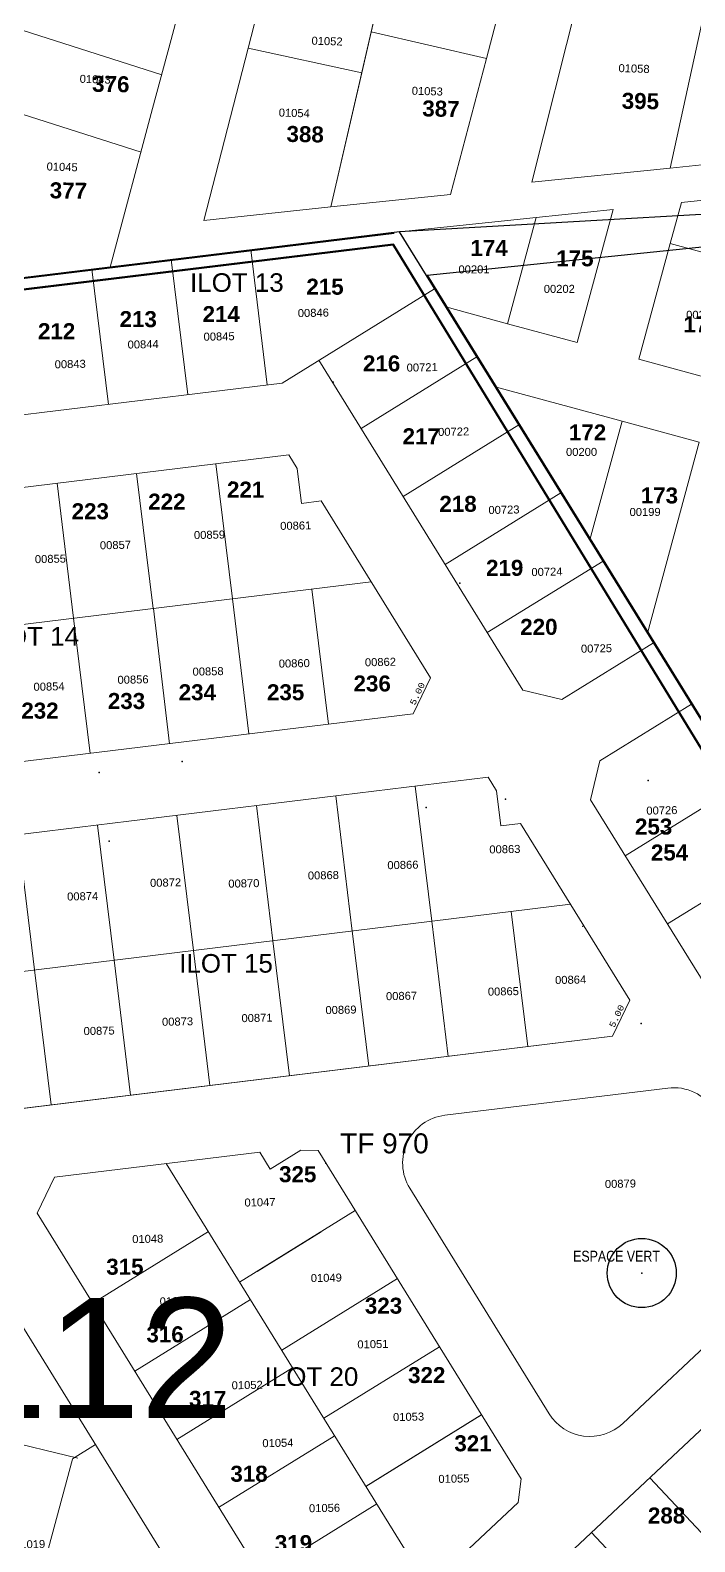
# Model space of a CAD drawing. Header units: metres. Extents: x 251686 to 255059, y 1627526 to 1631912.
# Drawn here: x 253882.9 to 253965.9, y 1630799.4 to 1630988.2 of the extents above; entities that cross this region are included whole.
import ezdxf
from ezdxf.enums import TextEntityAlignment as Align

# ---------------------------------------------------------------- set-up
doc = ezdxf.new("R2010")
doc.units = ezdxf.units.M
doc.header["$MEASUREMENT"] = 0
for name, color, linetype in [('A_revoir_niveau_0', 7, 'Continuous'), ('limites_parcelles', 7, 'Continuous'), ('limites_sections', 7, 'Continuous'), ('limites_tf', 7, 'Continuous'), ('numero_lot', 7, 'Continuous'), ('numero_parcelle', 7, 'Continuous'), ('toponymie', 7, 'Continuous')]:
    doc.layers.add(name, color=color, linetype=linetype)
for name, color, linetype, lineweight in [('ASSIETTE IMMAT', 7, 'Continuous', 0), ('LimiteTF', 4, 'Continuous', 13), ('Numero_TF', 7, 'Continuous', 0), ('TopoAlt', 3, 'Continuous', 0), ('TopoMat', 4, 'Continuous', 0), ('Voirie', 252, 'Continuous', 0)]:
    doc.layers.add(name, color=color, linetype=linetype, lineweight=lineweight)
doc.styles.add('Arial Narrow2', font='ARIALN.TTF', dxfattribs={"height": 1.352178})
doc.styles.add('Arial9', font='arial.ttf', dxfattribs={"height": 2.319387})
doc.styles.add('Courier New', font='cour.ttf', dxfattribs={"height": 0.751819})
doc.styles.get("Standard").update_dxf_attribs({"font": 'txt.shx'})
doc.styles.add('Style-Arial', font='arial.ttf')
doc.styles.add('style1', font='')
doc.styles.get('style1').set_extended_font_data('Times New Roman', bold=True)

# ---------------------------------------------------------------- blocks, each defined once
blk = doc.blocks.new('TCPOINT_108_2')
at = {"color": 0, "linetype": 'ByBlock', "lineweight": -2}
blk.add_point((0, 0), dxfattribs=at)
blk.add_attdef('MAT', (0.00254, 0.00254), '', height=0.01524, dxfattribs=at)
blk.add_attdef('ALT', text='', height=0.00762, dxfattribs=at).set_placement((0.00254, -0.00254), align=Align.TOP_LEFT)
blk = doc.blocks.new('TCPOINT_108')
at = {"color": 0}
blk.add_point((0, 0), dxfattribs=at)
at = {"layer": 'TopoAlt'}
blk.add_attdef('ALT', text='', height=0.00762, dxfattribs=at).set_placement((0.00254, -0.00254), align=Align.TOP_LEFT)
at = {"layer": 'TopoMat'}
blk.add_attdef('MAT', (0.00254, 0.00254), '', height=0.01524, dxfattribs=at)
blk = doc.blocks.new('*U83')
at = {"layer": 'LimiteTF', "color": 5, "linetype": 'Continuous', "lineweight": 30}
for p, q in [((-172.680006, 62.459996, 0.00005), (69.929994, 87.669996, 0.00005)), ((-68.200006, -106.530004, 0.00005), (-172.680006, 62.459996, 0.00005)), ((-172.680006, 62.459996, 0.00005), (-68.160006, -106.530004, 0.00005))]:
    blk.add_line(p, q, dxfattribs=at)
blk = doc.blocks.new('*U84')
at = {"layer": 'LimiteTF', "color": 5, "linetype": 'Continuous', "lineweight": 30}
blk.add_line((-148.374134, 116.874969), (126.745866, 150.504969), dxfattribs=at)

msp = doc.modelspace()

# ---------------------------------------------------------------- linework, layer by layer
at = {"layer": 'A_revoir_niveau_0', "color": 2, "lineweight": 30}
msp.add_circle((253959.297223, 1630832.981928, 5.902683), 4.316587, dxfattribs=at)
at = {"layer": 'ASSIETTE IMMAT', "color": 2, "linetype": 'Continuous', "lineweight": 30, "elevation": 0.000046, "flags": 128}
msp.add_lwpolyline([(254089.056999, 1630989.119047), (254053.768104, 1630970.237518), (253929.007157, 1630963.077484), (253662.217025, 1630930.4745), (253668.924592, 1630987.703548), (253758.102687, 1631011.359836), (253787.058794, 1631102.338464), (253886.298691, 1631104.643742), (253995.611394, 1631247.197095), (254072.178378, 1631231.497107), (254102.713941, 1631309.866788)], dxfattribs=at)
at = {"layer": 'limites_parcelles', "color": 7, "lineweight": 0, "ltscale": 39.37}
for p, q in [((253903.151069, 1630997.083295), (253900.475285, 1630987.080879)), ((253945.543368, 1630969.277164), (253951.910071, 1630994.542177)), ((253869.591074, 1630992.137945), (253899.298612, 1630982.682303)), ((253962.841841, 1630971.023206), (253967.18481, 1630990.814361)), ((253900.475285, 1630987.080879), (253898.168074, 1630978.456287)), ((253867.22829, 1630982.395691), (253896.711481, 1630973.011456)), ((253898.168074, 1630978.456287), (253892.872298, 1630958.660367)), ((253962.841841, 1630971.023206), (253945.543368, 1630969.277164)), ((253978.054637, 1630972.558729), (253962.841841, 1630971.023206))]:
    msp.add_line(p, q, dxfattribs=at)
at = {"layer": 'limites_parcelles', "color": 7, "linetype": 'Continuous', "lineweight": 0}
for p, q in [((253818.095358, 1630949.519649), (253929.007157, 1630963.077484)), ((253900.49427, 1630959.592059), (253902.557253, 1630942.715593)), ((253910.421506, 1630960.805578), (253912.484489, 1630943.929113)), ((253890.567035, 1630958.378539), (253892.630018, 1630941.502074)), ((253933.414646, 1630955.951378), (253914.34414, 1630944.156556)), ((253918.954842, 1630947.008205), (253944.45108, 1630905.785781)), ((253924.215644, 1630938.50252), (253938.675387, 1630947.445633)), ((253914.344018, 1630944.156434), (253824.167075, 1630933.133368)), ((253929.476446, 1630929.996836), (253943.936127, 1630938.939949)), ((253836.066402, 1630925.520121), (253915.171811, 1630935.18982)), ((253915.17175, 1630935.189942), (253916.22302, 1630933.49016)), ((253906.075299, 1630934.077631), (253908.138282, 1630917.201104)), ((253916.22302, 1630933.49016), (253916.755164, 1630929.136939)), ((253886.220828, 1630931.650653), (253888.283811, 1630914.774127)), ((253896.148064, 1630932.864172), (253898.211047, 1630915.987646)), ((253916.755125, 1630929.136934), (253919.236979, 1630929.440314)), ((253932.903784, 1630907.343335), (253919.236979, 1630929.440314)), ((253934.737248, 1630921.491152), (253949.196868, 1630930.434203)), ((253939.99805, 1630912.985406), (253954.457609, 1630921.928458)), ((253841.311089, 1630909.032556), (253925.494662, 1630919.322993)), ((253918.064908, 1630918.418836), (253920.127891, 1630901.542553)), ((253898.293671, 1630915.997997), (253900.262939, 1630899.110159)), ((253908.137672, 1630917.205316), (253910.200655, 1630900.329034)), ((253888.283201, 1630914.778216), (253890.346184, 1630897.901934)), ((253960.770718, 1630911.72171), (253949.318281, 1630904.638493)), ((253930.739348, 1630902.835489), (253932.903784, 1630907.343396)), ((253944.45108, 1630905.785781), (253949.318281, 1630904.638493)), ((253851.463692, 1630893.145097), (253930.739287, 1630902.835489)), ((253965.50558, 1630904.066527), (253954.052777, 1630896.983188)), ((253952.905488, 1630892.115986), (253954.052777, 1630896.983188)), ((253860.979259, 1630885.240251), (253940.084668, 1630894.90995)), ((253930.988156, 1630893.79776), (253933.051139, 1630876.921234)), ((253940.084607, 1630894.910072), (253941.135877, 1630893.21029)), ((253957.245407, 1630885.098816), (253971.704906, 1630894.043028)), ((253911.133685, 1630891.370783), (253913.196668, 1630874.494256)), ((253921.060921, 1630892.584302), (253923.123904, 1630875.707776)), ((253941.135877, 1630893.21029), (253941.667982, 1630888.857064)), ((253952.90555, 1630892.115986), (254005.700662, 1630806.755702)), ((253901.20645, 1630890.157324), (253903.269433, 1630873.280798)), ((253881.351979, 1630887.730347), (253883.414962, 1630870.85382)), ((253891.279214, 1630888.943866), (253893.342197, 1630872.06734)), ((253941.667982, 1630888.857064), (253944.149836, 1630889.160444)), ((253957.81664, 1630867.063464), (253944.149836, 1630889.160444)), ((253962.506209, 1630876.593071), (253976.965708, 1630885.537283)), ((253866.223946, 1630868.752686), (253950.407519, 1630879.043123)), ((253933.050529, 1630876.925446), (253935.113512, 1630860.049164)), ((253942.977765, 1630878.138965), (253945.040748, 1630861.262683)), ((253851.751028, 1630875.05195), (253902.727439, 1630792.632304)), ((253913.196058, 1630874.498346), (253915.259041, 1630857.622064)), ((253923.123293, 1630875.711927), (253925.186276, 1630858.835644)), ((253903.268822, 1630873.284827), (253905.331805, 1630856.408545)), ((253883.414778, 1630870.854797), (253885.477761, 1630853.978515)), ((253893.341587, 1630872.071307), (253895.40457, 1630855.195025)), ((253955.652327, 1630862.556229), (253957.816702, 1630867.064136)), ((253876.376549, 1630852.865227), (253955.652144, 1630862.555618)), ((253879.019922, 1630853.188506), (253955.652327, 1630862.556229)), ((253962.559316, 1630856.094238), (253934.680417, 1630852.686617)), ((253885.892238, 1630844.960259), (253911.543279, 1630848.095387)), ((253911.543218, 1630848.095448), (253912.857762, 1630845.968615)), ((253912.857762, 1630845.968615), (253916.691974, 1630848.340196)), ((253916.701224, 1630848.344135), (253918.869993, 1630848.278697)), ((253918.869993, 1630848.278697), (253944.229313, 1630807.277064)), ((253899.873959, 1630846.669136), (253932.598511, 1630793.759447)), ((253885.892238, 1630844.960259), (253883.727803, 1630840.452291)), ((253930.305033, 1630843.573807), (253947.72337, 1630815.411184)), ((253883.727803, 1630840.452291), (253917.871037, 1630785.248879)), ((253909.033528, 1630831.84137), (253923.493331, 1630840.784666)), ((253905.135616, 1630838.161926), (253890.678925, 1630829.213502)), ((253911.231292, 1630833.154449), (253919.231058, 1630838.147764)), ((253914.294268, 1630823.335685), (253928.754133, 1630832.278981)), ((253956.93281, 1630814.19156), (253975.907907, 1630831.99544)), ((253895.935576, 1630820.714349), (253910.395441, 1630829.657645)), ((253919.555009, 1630814.82994), (253934.014874, 1630823.773236)), ((253978.771031, 1630824.739046), (253921.074839, 1630770.604301)), ((253915.657269, 1630821.150374), (253901.200869, 1630812.201515)), ((253869.151785, 1630814.594729), (253888.815851, 1630809.855851)), ((253924.813003, 1630806.328529), (253939.275676, 1630815.267491)), ((253939.331652, 1630815.302285), (253924.871604, 1630806.358745)), ((253906.401082, 1630803.668187), (253920.86113, 1630812.611605)), ((253888.130351, 1630809.751471), (253891.008797, 1630811.568454)), ((253888.161544, 1630809.742803), (253882.918993, 1630790.375449)), ((253943.835408, 1630804.302782), (253944.229313, 1630807.277125)), ((253960.304294, 1630807.412272), (253971.937721, 1630795.013437)), ((253911.717859, 1630795.197174), (253926.177724, 1630804.14047)), ((253932.598572, 1630793.759447), (253943.835408, 1630804.302782)), ((253953.010908, 1630800.569073), (253964.644335, 1630788.170238))]:
    msp.add_line(p, q, dxfattribs=at)
at = {"layer": 'limites_parcelles', "color": 7, "linetype": 'Continuous', "lineweight": 0, "ltscale": 10, "flags": 128}
for points in [[(253964.248678, 1630966.739488), (253962.855823, 1630961.605995), (253972.506971, 1630958.987726), (253982.15812, 1630956.369457), (253985.573008, 1630968.955333), (253964.248678, 1630966.739488)], [(253946.122998, 1630964.856019), (253942.521394, 1630951.581986), (253942.520981, 1630951.580462), (253951.207014, 1630949.22402), (253955.718946, 1630965.853149), (253946.122998, 1630964.856019)], [(253929.007157, 1630963.077484), (253934.825446, 1630953.666758), (253934.827058, 1630953.667754), (253942.520981, 1630951.580462), (253942.521394, 1630951.581986), (253946.122998, 1630964.856019), (253929.007157, 1630963.077484)]]:
    msp.add_lwpolyline(points, close=True, dxfattribs=at)
at = {"layer": 'limites_parcelles', "color": 7, "linetype": 'Continuous', "lineweight": 0, "extrusion": (0, 0, -1)}
for centre, start, end in [((-253963.287367, 1630850.137921), 83.031375, 148.263308), ((-253935.408468, 1630846.730239), 328.263464, 83.031351)]:
    msp.add_arc(centre, 6.000695, start, end, dxfattribs=at)
at = {"layer": 'limites_parcelles', "color": 7, "linetype": 'Continuous', "lineweight": 0}
msp.add_arc((253952.826866, 1630818.567616), 6.000695, 211.736511, 313.176056, dxfattribs=at)
at = {"layer": 'limites_parcelles', "color": 7, "lineweight": 0, "ltscale": 39.37}
for points in [[(253939.876072, 1630984.7301), (253925.495473, 1630988.029179), (253928.396341, 1631000.6121), (253943.285285, 1630997.646504)], [(253926.198768, 1630991.079748), (253924.316559, 1630982.915326), (253910.093772, 1630986.000933), (253912.310231, 1630994.642765)], [(253939.876072, 1630984.7301), (253935.39242, 1630967.74297), (253920.455319, 1630966.166682), (253925.495473, 1630988.029179)], [(253924.316559, 1630982.915326), (253920.455319, 1630966.166682), (253904.576843, 1630964.491004), (253910.093772, 1630986.000933)]]:
    msp.add_3dface(points, dxfattribs=at)
at = {"layer": 'limites_parcelles', "color": 7, "linetype": 'Continuous', "lineweight": 0, "ltscale": 10}
for points in [[(253958.928197, 1630947.130377), (253968.579257, 1630944.511784), (253972.506971, 1630958.987726), (253962.855823, 1630961.605995)], [(253940.987587, 1630943.707289), (253940.98427, 1630943.705238), (253952.809364, 1630924.578872), (253956.833058, 1630939.408556)], [(253952.809364, 1630924.578872), (253960.010616, 1630912.931289), (253966.484207, 1630936.790287), (253956.833058, 1630939.408556)]]:
    msp.add_3dface(points, dxfattribs=at)
at = {"layer": 'limites_sections', "color": 112, "linetype": 'Continuous', "lineweight": 40, "flags": 128}
for points in [[(253674.590697, 1631377.408104), (253696.537777, 1631631.552986), (253757.0504, 1631605.0124), (254274.3391, 1631378.1314), (254391.230087, 1631349.844634), (254373.700701, 1631270.312536), (254242.098307, 1630809.467069), (253976.914647, 1630881.792805), (253928.216166, 1630961.492497), (253736.80282, 1630938.191521), (253609.69659, 1630931.397239), (253609.133378, 1630987.020807), (253623.83294, 1631051.575567), (253646.244957, 1631234.319701), (253674.590697, 1631377.408104)], [(254450.84006, 1630759.175246), (254395.3871, 1630569.1026), (254353.2541, 1630409.5098), (254348.492261, 1630392.388149), (254237.72828, 1630442.844843), (254040.038076, 1630496.898217), (253942.172035, 1630521.14592), (253859.148201, 1630539.484772), (253853.186893, 1630453.726815), (253808.243015, 1630442.914881), (253793.178897, 1630438.29059), (253774.754402, 1630423.155021), (253711.134092, 1630399.982213), (253678.015836, 1630518.052824), (253627.848348, 1630688.389303), (253621.624412, 1630712.828844), (253610.975151, 1630786.918169), (253609.69659, 1630931.397239), (253737.566314, 1630938.284849), (253928.216166, 1630961.492497), (253976.914647, 1630881.792805), (254242.098307, 1630809.467069), (254450.84006, 1630759.175246)]]:
    msp.add_lwpolyline(points, close=True, dxfattribs=at)
at = {"layer": 'limites_tf', "color": 5, "linetype": 'Continuous', "lineweight": 30}
for p, q in [((254033.539456, 1630794.067832), (253929.007157, 1630963.077484)), ((254036.939216, 1630788.651819), (253932.459216, 1630957.641819)), ((253932.459216, 1630957.641819), (254036.979216, 1630788.651819))]:
    msp.add_line(p, q, dxfattribs=at)
at = {"layer": 'voirie', "color": 7, "linetype": 'Continuous', "lineweight": 80}
msp.add_open_spline([(253618.558244, 1630811.932652), (253615.639965, 1630812.823285), (253612.721686, 1630813.713918), (253609.803407, 1630814.60455), (253607.051619, 1630815.444371), (253604.28836, 1630818.63114), (253604.597998, 1630821.489492), (253608.879476, 1630861.012923), (253613.679035, 1630900.534004), (253618.076199, 1630940.073487), (253623.136282, 1630985.573973), (253628.268606, 1631030.976074), (253633.223772, 1631076.576022), (253634.317535, 1631086.641381), (253634.390859, 1631096.772138), (253634.417469, 1631106.867911), (253634.441295, 1631115.907208), (253633.982819, 1631124.943612), (253633.083457, 1631133.978144), (253632.018726, 1631144.673885), (253630.477717, 1631155.231028), (253628.292656, 1631165.75292), (253626.554852, 1631174.121101), (253624.462729, 1631182.356365), (253622.245744, 1631190.583704), (253615.784295, 1631214.56245), (253606.592977, 1631237.586064), (253600.20021, 1631261.731338), (253597.027588, 1631273.714228), (253595.436991, 1631285.931137), (253594.149848, 1631298.19839), (253593.061889, 1631308.567295), (253593.037429, 1631319.04618), (253593.55566, 1631329.437908), (253594.188212, 1631342.122032), (253596.8899, 1631354.525442), (253600.110726, 1631367.008141), (253602.257842, 1631375.329548), (253604.954448, 1631382.588503), (253611.011083, 1631389.976855), (253613.642329, 1631393.186654), (253616.792364, 1631396.786055), (253620.285227, 1631395.975768), (253624.378482, 1631395.0262), (253628.459689, 1631393.20247), (253632.606743, 1631392.010686), (253636.54384, 1631390.87924), (253640.468697, 1631389.654666), (253644.453802, 1631388.746699), (253649.761946, 1631387.537291), (253655.405416, 1631388.431876), (253660.812723, 1631389.297499), (253665.215455, 1631390.002306), (253669.489528, 1631390.982027), (253673.644372, 1631392.898265), (253678.238138, 1631395.016937), (253682.490995, 1631397.435796), (253686.073026, 1631400.813738), (253690.223101, 1631404.727358), (253694.323273, 1631408.653403), (253698.389043, 1631412.636025), (253711.293324, 1631425.2764), (253724.093398, 1631438.011808), (253737.033453, 1631450.616925), (253740.955361, 1631454.437318), (253745.028885, 1631458.085565), (253749.109963, 1631461.745752), (253753.835806, 1631465.984208), (253758.828345, 1631469.83763), (253764.00603, 1631473.567288), (253774.841242, 1631481.37225), (253786.412482, 1631487.56758), (253798.462042, 1631493.48), (253808.963888, 1631498.632994), (253819.557771, 1631502.666107), (253830.925024, 1631505.693489), (253838.266496, 1631507.648705), (253845.655041, 1631508.615547), (253853.090516, 1631508.931646), (253861.206892, 1631509.276692), (253869.398631, 1631508.891861), (253877.514405, 1631507.757047), (253885.439796, 1631506.648854), (253893.544762, 1631505.622911), (253900.743999, 1631502.228111), (253936.629224, 1631485.306432), (253972.51445, 1631468.384754), (254008.399675, 1631451.463076)], degree=3, knots=[0, 0, 0, 0, 0.0087382484, 0.0087382484, 0.0087382484, 0.0169779686, 0.0169779686, 0.0169779686, 0.1309114656, 0.1309114656, 0.1309114656, 0.2620216633, 0.2620216633, 0.2620216633, 0.2909618549, 0.2909618549, 0.2909618549, 0.3168735907, 0.3168735907, 0.3168735907, 0.3475497981, 0.3475497981, 0.3475497981, 0.3719469377, 0.3719469377, 0.3719469377, 0.4430528956, 0.4430528956, 0.4430528956, 0.4783415758, 0.4783415758, 0.4783415758, 0.5081693578, 0.5081693578, 0.5081693578, 0.5445770939, 0.5445770939, 0.5445770939, 0.5688477719, 0.5688477719, 0.5688477719, 0.5793919363, 0.5793919363, 0.5793919363, 0.5917485506, 0.5917485506, 0.5917485506, 0.6034795707, 0.6034795707, 0.6034795707, 0.6191052461, 0.6191052461, 0.6191052461, 0.6318279681, 0.6318279681, 0.6318279681, 0.6458947313, 0.6458947313, 0.6458947313, 0.6621922199, 0.6621922199, 0.6621922199, 0.7139185453, 0.7139185453, 0.7139185453, 0.7295959021, 0.7295959021, 0.7295959021, 0.7477501072, 0.7477501072, 0.7477501072, 0.7857409622, 0.7857409622, 0.7857409622, 0.8188520569, 0.8188520569, 0.8188520569, 0.840236657, 0.840236657, 0.840236657, 0.8635795445, 0.8635795445, 0.8635795445, 0.8863748433, 0.8863748433, 0.8863748433, 1, 1, 1, 1], dxfattribs=at)

# ---------------------------------------------------------------- block references
at = {"layer": 'limites_parcelles', "color": 7, "linetype": 'Continuous', "lineweight": 0, "xscale": 39.374638, "yscale": 39.374638, "zscale": 39.374638}
msp.add_blockref('TCPOINT_108_2', (253951.896366, 1630876.302944, 6.162714), dxfattribs=at)
at = {"layer": 'limites_tf', "color": 5, "linetype": 'Continuous', "lineweight": 30}
for name, p in [('*U83', (254105.14311, 1630895.172521, -0.00005)), ('*U84', (253801.601514, 1630812.401082))]:
    msp.add_blockref(name, p, dxfattribs=at)
at = {"layer": 'toponymie', "lineweight": 30, "xscale": 39.374638, "yscale": 39.374638, "zscale": 39.374638}
for p in [(253920.729757, 1630944.271815, 6.842792), (253908.001283, 1630931.814372, 6.258725), (253936.55459, 1630919.159907, 6.368737), (253891.491372, 1630895.533171, 6.318732), (253901.870573, 1630896.900329, 5.991694), (253960.086314, 1630894.49305, 8.006927), (253942.253249, 1630892.161781, 6.072703), (253932.347102, 1630891.125661, 6.352736), (253892.714513, 1630886.922174, 6.415743), (253959.243217, 1630864.141536, 6.901799), (253919.80565, 1630846.719519, 5.87168), (253959.297223, 1630832.981928, 5.902683)]:
    msp.add_blockref('TCPOINT_108', p, dxfattribs=at)

# ---------------------------------------------------------------- texts
at = {"layer": 'limites_parcelles', "color": 7, "linetype": 'Continuous', "lineweight": 0, "style": 'Courier New'}
for p in [(253931.794768, 1630905.102536), (253956.707686, 1630864.822605)]:
    msp.add_text('5.00', height=0.751907, rotation=64.349939, dxfattribs=at).set_placement(p, align=Align.BOTTOM_CENTER)
at = {"layer": 'numero_lot', "color": 5, "linetype": 'ByBlock', "style": 'Arial9'}
for s, p in [('ILOT 13', (253902.843175, 1630954.866034)), ('ILOT 14', (253877.253543, 1630910.671954)), ('ILOT 15', (253901.489075, 1630869.813342)), ('ILOT 20', (253912.167374, 1630818.184075))]:
    msp.add_text(s, height=2.319656, dxfattribs=at).set_placement(p, align=Align.BOTTOM_LEFT)
at = {"layer": 'numero_lot', "color": 3, "linetype": 'ByBlock', "style": 'Arial Narrow2'}
msp.add_text('ESPACE VERT', height=1.352334, dxfattribs=at).set_placement((253950.719811, 1630834.004542), align=Align.BOTTOM_LEFT)
at = {"layer": 'numero_lot', "color": 7, "linetype": 'Continuous', "lineweight": 0, "char_height": 2, "attachment_point": 7, "rotation": 359.00002359, "line_spacing_factor": 0.72, "style": 'style1'}
for s, insert in [('\\fArial|b1|i0|c00|p39;376', (253890.590031, 1630980.529056)), ('\\fArial|b1|i0|c00|p39;395', (253956.783457, 1630978.407614)), ('\\fArial|b1|i0|c00|p39;387', (253931.856109, 1630977.450766)), ('\\fArial|b1|i0|c00|p39;388', (253914.884472, 1630974.267118)), ('\\fArial|b1|i0|c00|p39;377', (253885.288763, 1630967.224014))]:
    msp.add_mtext(s, dxfattribs=dict(at, insert=insert))
at = {"layer": 'numero_lot', "color": 7, "linetype": 'Continuous', "lineweight": 0, "char_height": 2, "attachment_point": 7, "line_spacing_factor": 0.72, "style": 'style1'}
for s, insert in [('\\fArial|b1|i0|c00|p39;174', (253937.879299, 1630960.054237)), ('\\fArial|b1|i0|c00|p39;175', (253948.610801, 1630958.722393)), ('\\fArial|b1|i0|c00|p39;215', (253917.378147, 1630955.176075)), ('\\fArial|b1|i0|c00|p39;214', (253904.409102, 1630951.778165)), ('\\fArial|b1|i0|c00|p39;213', (253894.032937, 1630951.121077)), ('\\fArial|b1|i0|c00|p39;176', (253964.500078, 1630950.481607)), ('\\fArial|b1|i0|c00|p39;212', (253883.835266, 1630949.646366)), ('\\fArial|b1|i0|c00|p39;216', (253924.453903, 1630945.595332)), ('\\fArial|b1|i0|c00|p39;172', (253950.191409, 1630936.996684)), ('\\fArial|b1|i0|c00|p39;217', (253929.407074, 1630936.52069)), ('\\fArial|b1|i0|c00|p39;221', (253907.460042, 1630929.85288)), ('\\fArial|b1|i0|c00|p39;173', (253959.175922, 1630929.088858)), ('\\fArial|b1|i0|c00|p39;223', (253888.039887, 1630927.117639)), ('\\fArial|b1|i0|c00|p39;222', (253897.613199, 1630928.348495)), ('\\fArial|b1|i0|c00|p39;218', (253934.006286, 1630928.04922)), ('\\fArial|b1|i0|c00|p39;219', (253939.839585, 1630920.051279)), ('\\fArial|b1|i0|c00|p39;220', (253944.110536, 1630912.677797)), ('\\fArial|b1|i0|c00|p39;234', (253901.42021, 1630904.506236)), ('\\fArial|b1|i0|c00|p39;235', (253912.457195, 1630904.506236)), ('\\fArial|b1|i0|c00|p39;236', (253923.275626, 1630905.599761)), ('\\fArial|b1|i0|c00|p39;233', (253892.568767, 1630903.412711)), ('\\fArial|b1|i0|c00|p39;232', (253881.750336, 1630902.209834)), ('\\fArial|b1|i0|c00|p39;253', (253958.452517, 1630887.728253)), ('\\fArial|b1|i0|c00|p39;254', (253960.44579, 1630884.489231)), ('\\fArial|b1|i0|c00|p39;325', (253913.968608, 1630844.29781)), ('\\fArial|b1|i0|c00|p39;315', (253892.366926, 1630832.736353)), ('\\fArial|b1|i0|c00|p39;323', (253924.693421, 1630827.868357)), ('\\fArial|b1|i0|c00|p39;316', (253897.387038, 1630824.29342)), ('\\fArial|b1|i0|c00|p39;322', (253930.093827, 1630819.197249)), ('\\fArial|b1|i0|c00|p39;317', (253902.711385, 1630816.23078)), ('\\fArial|b1|i0|c00|p39;321', (253935.874525, 1630810.678257)), ('\\fArial|b1|i0|c00|p39;318', (253907.883614, 1630806.875144)), ('\\fArial|b1|i0|c00|p39;288', (253960.071174, 1630801.659879)), ('\\fArial|b1|i0|c00|p39;319', (253913.436137, 1630798.204035))]:
    msp.add_mtext(s, dxfattribs=dict(at, insert=insert))
at = {"layer": 'numero_parcelle', "color": 5, "lineweight": 0, "style": 'Style-Arial'}
for s, rotation, p in [('01052', 358.26587, (253918.041177, 1630987.444774, 0.00002)), ('01058', 358.26587, (253956.412133, 1630984.019558, 0.00002)), ('01043', 358.26587, (253889.062477, 1630982.678992, 0.00002)), ('01053', 358.26587, (253930.568408, 1630981.193129, 0.00002)), ('01054', 358.26587, (253913.942852, 1630978.466839, 0.00002)), ('01045', 358.26587, (253884.929735, 1630971.729337, 0.00002)), ('00201', 0.13636, (253936.38876, 1630958.863013, -256204.484375)), ('00202', 0.13636, (253947.051287, 1630956.427042, -256204.484375)), ('00846', 1.13223, (253916.297512, 1630953.401094, 22.115561)), ('00203', 0.13636, (253964.845809, 1630953.196141, -256204.484375)), ('00845', 1.13223, (253904.519763, 1630950.452309, 22.115561)), ('00844', 1.13223, (253895.023963, 1630949.468635, 22.115561)), ('00843', 1.13223, (253885.912242, 1630947.001562, 22.115561)), ('00721', 1.13223, (253929.90248, 1630946.591611)), ('00722', 1.13223, (253933.835699, 1630938.556748)), ('00200', 0.13636, (253949.832256, 1630936.05917, -256204.484375)), ('00723', 1.13223, (253940.124897, 1630928.801361)), ('00199', 0.13636, (253957.774344, 1630928.557286, -256204.484375)), ('00859', 1.13223, (253903.32021, 1630925.670765, 22.115561)), ('00861', 1.13223, (253914.098239, 1630926.816519, 22.115561)), ('00857', 1.13223, (253891.562093, 1630924.39542, 22.115561)), ('00855', 1.13223, (253883.434436, 1630922.662274, 22.115561)), ('00724', 1.13223, (253945.496382, 1630921.051145)), ('00725', 1.13223, (253951.687581, 1630911.473787)), ('00858', 1.13223, (253903.14094, 1630908.606434, 22.115561)), ('00860', 1.13223, (253913.9175, 1630909.612316, 22.115561)), ('00862', 1.13223, (253924.685243, 1630909.77897, 22.115561)), ('00854', 1.13223, (253883.266922, 1630906.716916, 22.115561)), ('00856', 1.13223, (253893.762407, 1630907.585864, 22.115561)), ('00726', 1.13223, (253959.864143, 1630891.24416)), ('00863', 1.13223, (253940.239018, 1630886.394327, 22.115561)), ('00866', 1.13223, (253927.494936, 1630884.429905, 22.115561)), ('00872', 1.13223, (253897.830323, 1630882.223581, 22.115561)), ('00870', 1.13223, (253907.616509, 1630882.120772, 22.115561)), ('00868', 1.13223, (253917.554253, 1630883.135467, 22.115561)), ('00874', 1.13223, (253887.465825, 1630880.513935, 22.115561)), ('00864', 1.13223, (253948.456724, 1630870.081103, 22.115561)), ('00867', 1.13223, (253927.323013, 1630868.064932, 22.115561)), ('00865', 1.13223, (253940.052402, 1630868.630638, 22.115561)), ('00873', 1.13223, (253899.325747, 1630864.861883, 22.115561)), ('00871', 1.13223, (253909.257613, 1630865.317091, 22.115561)), ('00869', 1.13223, (253919.754567, 1630866.325911, 22.115561)), ('00875', 1.13223, (253889.526336, 1630863.705848, 22.115561)), ('00879', 1.13223, (253954.681834, 1630844.599986, 22.115561)), ('01047', 1.13223, (253909.63072, 1630842.281797)), ('01048', 1.13223, (253895.60338, 1630837.715712)), ('01049', 1.13223, (253917.919233, 1630832.847711)), ('01050', 1.13223, (253899.036405, 1630829.930414)), ('01051', 1.13223, (253923.743422, 1630824.557959)), ('01052', 1.13223, (253908.032868, 1630819.450333)), ('01053', 1.13223, (253928.201372, 1630815.48367)), ('01054', 1.13223, (253911.871133, 1630812.220001)), ('01055', 1.13223, (253933.871689, 1630807.754758)), ('01056', 1.13223, (253917.697, 1630804.09001)), ('01019', 1.13223, (253880.838241, 1630799.558251))]:
    msp.add_text(s, height=1, rotation=rotation, dxfattribs=at).set_placement(p, align=Align.TOP_LEFT)
at = {"layer": 'numero_tf', "color": 4, "linetype": 'Continuous', "lineweight": 0, "style": 'Style-Arial'}
msp.add_text('TF 970', height=2.5, dxfattribs=at).set_placement((253921.608971, 1630850.431807), align=Align.TOP_LEFT)
msp.add_text('TF 970', height=2.5, dxfattribs=at).set_placement((253921.608971, 1630850.431807), align=Align.TOP_LEFT)
msp.add_text('TF 1112', height=15, dxfattribs=at).set_placement((253830.242539, 1630814.88113, -0.000018))

doc.saveas('drawing.dxf')
